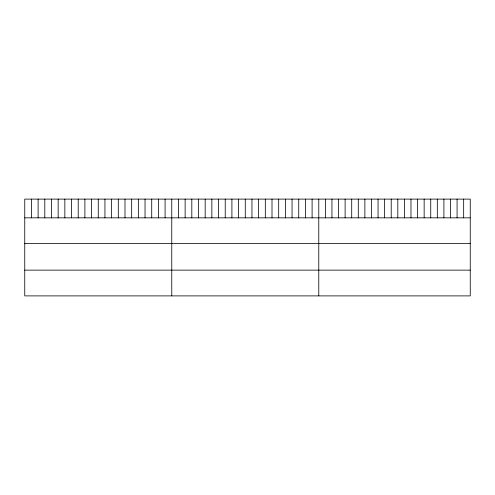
<?xml version="1.0" encoding="UTF-8"?>
<svg xmlns="http://www.w3.org/2000/svg" width="495" height="495" viewBox="0 0 495 495"><rect width="100%" height="100%" fill="white"/><g stroke="black" fill="none" stroke-linecap="round" stroke-linejoin="round"><path stroke-width="0.74" d="M470.25 217.843L470.25 295.892L24.75 295.892L24.75 199.108L470.25 199.108L470.25 217.843L24.75 217.843M24.75 243.602L470.25 243.602M24.75 270.134L470.25 270.134M463.667 199.108L463.667 217.843M457.077 199.108L457.077 217.843M450.493 199.108L450.493 217.843M443.91 199.108L443.91 217.843M437.32 199.108L437.32 217.843M430.737 199.108L430.737 217.843M424.153 199.108L424.153 217.843M417.563 199.108L417.563 217.843M410.98 199.108L410.98 217.843M404.396 199.108L404.396 217.843M397.807 199.108L397.807 217.843M391.223 199.108L391.223 217.843M384.634 199.108L384.634 217.843M378.05 199.108L378.05 217.843M371.467 199.108L371.467 217.843M364.877 199.108L364.877 217.843M358.293 199.108L358.293 217.843M351.71 199.108L351.71 217.843M345.12 199.108L345.12 217.843M338.537 199.108L338.537 217.843M331.953 199.108L331.953 217.843M325.364 199.108L325.364 217.843M318.78 199.108L318.78 295.892M312.098 199.108L312.098 217.843M305.415 199.108L305.415 217.843M298.733 199.108L298.733 217.843M292.05 199.108L292.05 217.843M285.368 199.108L285.368 217.843M278.685 199.108L278.685 217.843M272.002 199.108L272.002 217.843M265.32 199.108L265.32 217.843M258.637 199.108L258.637 217.843M251.955 199.108L251.955 217.843M245.273 199.108L245.273 217.843M238.59 199.108L238.59 217.843M231.908 199.108L231.908 217.843M225.225 199.108L225.225 217.843M218.542 199.108L218.542 217.843M211.86 199.108L211.86 217.843M205.178 199.108L205.178 217.843M198.495 199.108L198.495 217.843M191.812 199.108L191.812 217.843M185.13 199.108L185.13 217.843M178.447 199.108L178.447 217.843M171.765 199.108L171.765 295.892M165.083 199.108L165.083 217.843M158.4 199.108L158.4 217.843M151.718 199.108L151.718 217.843M145.035 199.108L145.035 217.843M138.352 199.108L138.352 217.843M131.67 199.108L131.67 217.843M124.988 199.108L124.988 217.843M118.305 199.108L118.305 217.843M111.623 199.108L111.623 217.843M104.94 199.108L104.94 217.843M98.258 199.108L98.258 217.843M91.575 199.108L91.575 217.843M84.892 199.108L84.892 217.843M78.21 199.108L78.21 217.843M71.528 199.108L71.528 217.843M64.845 199.108L64.845 217.843M58.163 199.108L58.163 217.843M51.48 199.108L51.48 217.843M44.798 199.108L44.798 217.843M38.115 199.108L38.115 217.843M31.433 199.108L31.433 217.843"/></g></svg>
